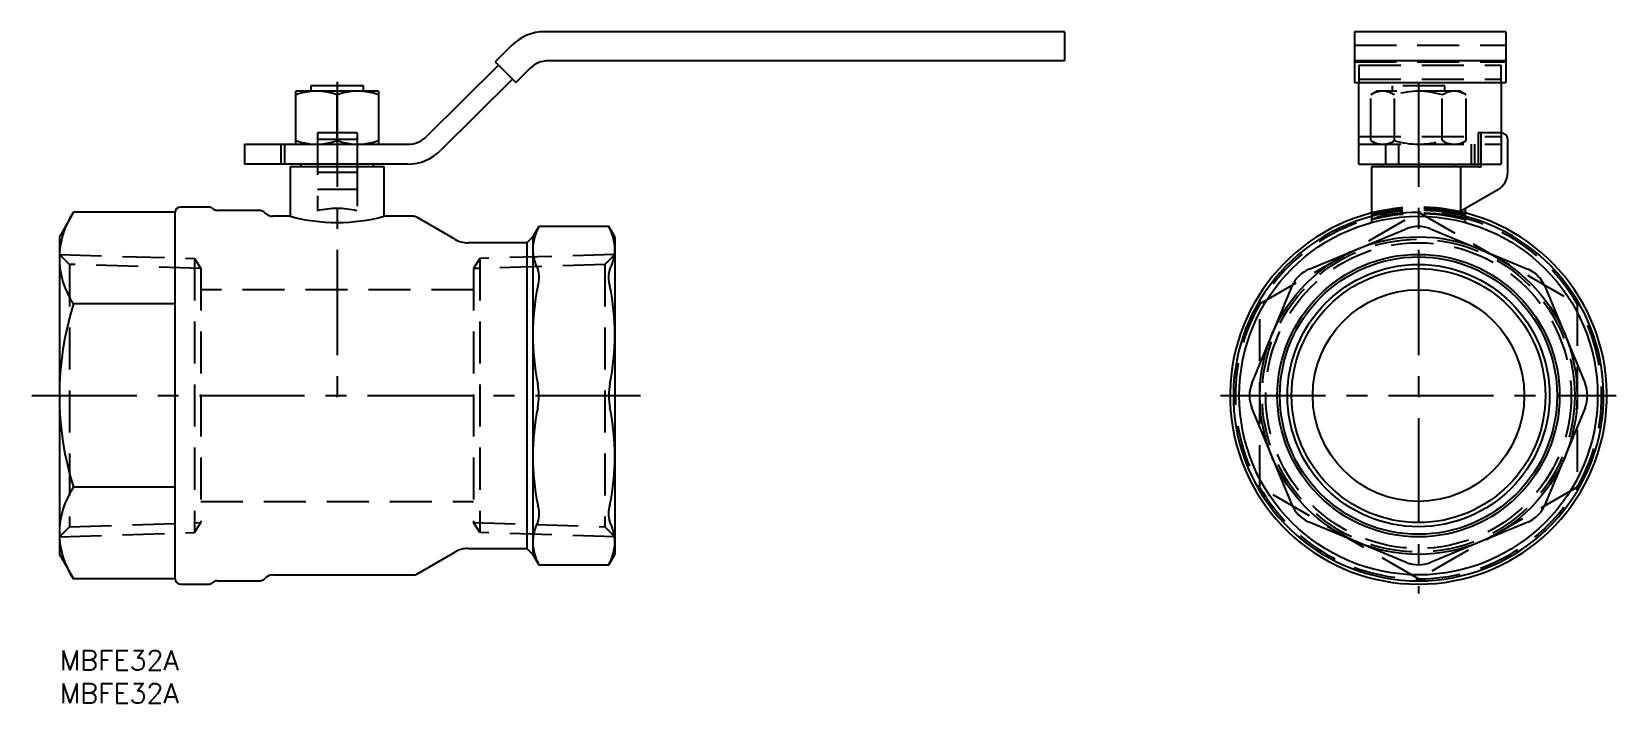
# Model space of a CAD drawing. Extents: x -4 to 235, y -8 to 94.
import ezdxf

# ---------------------------------------------------------------- set-up
doc = ezdxf.new("R2010")
doc.units = 0
doc.header["$LTSCALE"] = 0.5
doc.linetypes.add('CENTER', pattern=[50.8, 31.75, -6.35, 6.35, -6.35])
doc.linetypes.add('DASHED', pattern=[19.05, 12.7, -6.35])
for name, color, linetype in [('MSM_CENTER', 1, 'CENTER'), ('MSM_CONTINUOUS', 7, 'CONTINUOUS'), ('MSM_DASHED', 4, 'DASHED'), ('MSM_NARROW', 5, 'CONTINUOUS'), ('MSM_PART_NUMBER', 7, 'CONTINUOUS')]:
    doc.layers.add(name, color=color, linetype=linetype)
doc.styles.get("Standard").update_dxf_attribs({"font": 'txt.shx', "height": 3, "bigfont": 'bigfont.shx'})

msp = doc.modelspace()

# ---------------------------------------------------------------- linework, layer by layer
at = {"layer": 'MSM_CENTER'}
for p, q in [((41.96, 85.91), (41.96, 36.77)), ((205.51, 85.91), (205.51, 8.58)), ((-4.24, 38.5), (88.16, 38.5)), ((175.58, 38.5), (235.43, 38.5))]:
    msp.add_line(p, q, dxfattribs=at)
at = {"layer": 'MSM_CONTINUOUS'}
for p, q in [((151.96, 93.5), (73.33, 93.5)), ((151.96, 93.5), (151.96, 89.1)), ((218.71, 93.5), (195.81, 93.5)), ((195.81, 93.5), (195.81, 85.83)), ((218.71, 93.5), (218.71, 85.83)), ((68.4, 91.47), (65.86, 88.95)), ((65.86, 88.95), (68.96, 85.83)), ((151.96, 89.1), (73.91, 89.1)), ((218.71, 89.1), (195.81, 89.1)), ((66.36, 88.45), (55.49, 77.66)), ((68.47, 86.32), (57.6, 75.53)), ((68.96, 85.83), (71.09, 87.94)), ((48.21, 84.5), (35.71, 84.5)), ((35.71, 76.5), (35.71, 84.5)), ((37.96, 85.3), (37.96, 84.5)), ((45.96, 85.3), (37.96, 85.3)), ((41.96, 77.06), (41.96, 83.94)), ((45.96, 84.5), (45.96, 85.3)), ((48.21, 84.5), (48.21, 76.5)), ((195.81, 85.83), (218.71, 85.83)), ((196.51, 73.5), (196.51, 85.83)), ((218.01, 85.83), (218.01, 73.5)), ((219.01, 72.23), (219.01, 77.2)), ((27.96, 76.5), (27.96, 73.5)), ((27.96, 76.5), (52.67, 76.5)), ((52.67, 73.5), (27.96, 73.5)), ((34.86, 73.1), (34.86, 65.59)), ((49.06, 73.1), (34.86, 73.1)), ((36.46, 73.5), (36.46, 73.1)), ((47.46, 73.1), (47.46, 73.5)), ((49.06, 65.6), (49.06, 73.1)), ((196.51, 73.5), (218.01, 73.5)), ((214.52, 73.1), (198.41, 73.1)), ((198.41, 73.1), (198.41, 64.65)), ((200.01, 73.5), (200.01, 73.1)), ((211.01, 73.1), (211.01, 73.5)), ((211.94, 66.42), (211.94, 73.1)), ((214.52, 73.5), (214.52, 73.1)), ((211.94, 66.42), (217.51, 69.63)), ((2.1, 66.21), (-0.04, 62.5)), ((17.46, 66.21), (2.1, 66.21)), ((17.46, 10.79), (17.46, 66.21)), ((22.47, 67), (18.26, 67)), ((30.07, 66.5), (23.8, 66.5)), ((31.19, 66), (31.09, 66.1)), ((34.88, 65.6), (32.21, 65.6)), ((53.49, 65.6), (49.04, 65.6)), ((59.76, 62.14), (53.99, 65.47)), ((212.61, 64.65), (212.61, 66.8)), ((-0.04, 62.5), (-0.04, 14.5)), ((71.56, 62.5), (70.66, 61.6)), ((72.47, 64.08), (71.56, 62.5)), ((71.56, 62.5), (71.56, 14.5)), ((72.47, 64.08), (72.3, 63.72)), ((83.05, 64.08), (72.46, 64.08)), ((83.21, 63.72), (83.04, 64.08)), ((83.96, 62.5), (83.04, 64.08)), ((83.96, 62.5), (83.96, 14.5)), ((188.97, 57.63), (203.67, 63.72)), ((207.34, 63.72), (222.04, 57.63)), ((70.66, 61.6), (61.76, 61.6)), ((70.66, 61.6), (70.66, 15.4)), ((180.29, 40.34), (186.38, 55.03)), ((224.64, 55.03), (230.72, 40.34)), ((17.46, 52.36), (2.1, 52.36)), ((186.38, 21.97), (180.29, 36.66)), ((230.72, 36.66), (224.64, 21.97)), ((17.46, 24.64), (2.1, 24.64)), ((203.67, 13.28), (188.97, 19.37)), ((222.04, 19.37), (207.34, 13.28)), ((-0.04, 14.5), (2.1, 10.79)), ((53.99, 11.53), (59.76, 14.86)), ((61.76, 15.4), (70.66, 15.4)), ((70.66, 15.4), (71.56, 14.5)), ((71.56, 14.5), (72.47, 12.92)), ((83.04, 12.92), (83.96, 14.5)), ((72.3, 13.28), (72.47, 12.92)), ((72.46, 12.92), (83.05, 12.92)), ((83.04, 12.92), (83.21, 13.28)), ((17.46, 10.79), (2.1, 10.79)), ((18.26, 10), (22.47, 10)), ((23.8, 10.5), (30.07, 10.5)), ((31.09, 10.9), (31.19, 11)), ((32.21, 11.4), (53.49, 11.4))]:
    msp.add_line(p, q, dxfattribs=at)
for radius in [27.1, 24, 21.35, 19.82, 19.2, 16]:
    msp.add_circle((205.51, 38.5), radius, dxfattribs=at)
for centre, radius, start, end in [((73.33, 86.5), 7, 90, 134.8), ((73.91, 85.1), 4, 90, 134.8), ((38.83, 75.56), 8.95, 69.5633, 110.4367), ((45.08, 75.56), 8.95, 69.5633, 110.4367), ((38.83, 85.44), 8.95, 249.5633, 290.4367), ((45.08, 85.44), 8.95, 249.5633, 290.4367), ((52.67, 80.5), 4, 270, 314.8), ((218.01, 77.2), 1, 0, 90), ((52.67, 80.5), 7, 270, 314.8), ((216.01, 72.23), 3, 300, 0), ((12.22, 59.28), 12.27, 145.6158, 214.3842), ((18.26, 66.2), 0.8, 90, 180), ((22.47, 66), 1, 48.5904, 90), ((23.8, 67.5), 1, 228.5904, 270), ((30.07, 65), 1.5, 47.1, 90), ((32.21, 67.1), 1.5, 227.1, 270), ((41.96, 91.85), 27.19, 254.8651, 285.1349), ((53.49, 64.6), 1, 60, 90), ((205.51, 38.5), 28.5, 104.4256, 75.5744), ((205.51, 38.5), 28, 104.689, 75.311), ((79.1, 60.45), 7.55, 154.3421, 178.292), ((76.41, 60.45), 7.55, 1.708, 25.6579), ((205.51, 59.1), 4.97, 68.3218, 111.6782), ((61.76, 65.6), 4, 240, 270), ((78.72, 60.81), 7.17, 181.0606, 206.3053), ((76.79, 60.81), 7.17, 333.6947, 358.9394), ((68.42, 56.33), 4.09, 341.4734, 18.5266), ((87.09, 56.33), 4.09, 161.4734, 198.5266), ((190.94, 53.06), 4.97, 113.3303, 156.6697), ((220.07, 53.06), 4.97, 23.3303, 66.6697), ((111.83, 47.33), 40.28, 168.982, 179.5011), ((43.68, 47.33), 40.28, 0.4989, 11.018), ((45.81, 38.5), 45.86, 162.412, 197.588), ((110.8, 47.93), 39.25, 180.3602, 191.1567), ((44.71, 47.93), 39.25, 348.8433, 359.6398), ((62.21, 38.5), 10.25, 349.6748, 10.3252), ((93.3, 38.5), 10.25, 169.6748, 190.3252), ((184.91, 38.5), 4.97, 158.3218, 201.6782), ((226.1, 38.5), 4.97, 338.3218, 21.6782), ((110.8, 29.07), 39.25, 168.8433, 179.6398), ((44.71, 29.07), 39.25, 0.3602, 11.1567), ((111.83, 29.67), 40.28, 180.4989, 191.018), ((43.68, 29.67), 40.28, 348.982, 359.5011), ((12.22, 17.72), 12.27, 145.6158, 214.3842), ((68.42, 20.67), 4.09, 341.4734, 18.5266), ((87.09, 20.67), 4.09, 161.4734, 198.5266), ((190.94, 23.94), 4.97, 203.3303, 246.6697), ((220.07, 23.94), 4.97, 293.3303, 336.6697), ((78.72, 16.19), 7.17, 153.6947, 178.9394), ((76.79, 16.19), 7.17, 1.0606, 26.3053), ((61.76, 11.4), 4, 90, 120), ((79.1, 16.55), 7.55, 181.708, 205.6579), ((76.41, 16.55), 7.55, 334.3421, 358.292), ((205.51, 17.9), 4.97, 248.3218, 291.6782), ((18.26, 10.8), 0.8, 180, 270), ((22.47, 11), 1, 270, 311.4096), ((23.8, 9.5), 1, 90, 131.4096), ((30.07, 12), 1.5, 270, 312.9), ((32.21, 9.9), 1.5, 90, 132.9), ((53.49, 12.4), 1, 270, 300)]:
    msp.add_arc(centre, radius, start, end, dxfattribs=at)
at = {"layer": 'MSM_DASHED'}
for p, q in [((195.81, 91.47), (218.71, 91.47)), ((195.81, 88.95), (218.71, 88.95)), ((196.51, 88.45), (218.01, 88.45)), ((196.51, 88.45), (196.51, 85.83)), ((196.51, 86.32), (218.01, 86.32)), ((218.01, 85.83), (218.01, 88.45)), ((199.26, 84.5), (198.29, 83.94)), ((198.29, 77.06), (198.29, 83.94)), ((211.76, 84.5), (199.26, 84.5)), ((209.51, 85.3), (201.51, 85.3)), ((201.51, 85.3), (201.51, 84.5)), ((201.9, 77.06), (201.9, 83.94)), ((209.11, 77.06), (209.11, 83.94)), ((209.51, 84.5), (209.51, 85.3)), ((212.72, 83.94), (211.76, 84.5)), ((212.72, 77.06), (212.72, 83.94)), ((38.96, 78.2), (38.96, 66.42)), ((44.96, 78.2), (38.96, 78.2)), ((44.96, 77.2), (38.96, 77.2)), ((44.96, 78.2), (44.96, 76.5)), ((196.51, 77.66), (218.01, 77.66)), ((198.29, 77.06), (199.26, 76.5)), ((211.76, 76.5), (212.72, 77.06)), ((218.01, 78.2), (214.52, 78.2)), ((214.52, 78.2), (214.52, 73.5)), ((215.01, 73.1), (215.01, 78.2)), ((33.46, 76.5), (33.46, 73.5)), ((34, 76.5), (34, 73.5)), ((44.96, 76.5), (44.96, 73.5)), ((196.51, 76.5), (218.01, 76.5)), ((200.51, 76.5), (200.51, 73.5)), ((202.51, 76.5), (202.51, 73.5)), ((213.46, 76.5), (213.46, 73.5)), ((214.01, 73.5), (214.01, 76.5)), ((44.96, 72.23), (38.96, 72.23)), ((44.96, 73.5), (44.96, 66.42)), ((214.52, 73.1), (215.01, 73.1)), ((44.96, 69.63), (38.96, 69.63)), ((181.51, 52.36), (205.51, 66.21)), ((205.51, 66.21), (229.51, 52.36)), ((1.48, 58.32), (-0.04, 59.85)), ((-0.04, 59.85), (20.36, 59.21)), ((21.36, 57.7), (1.48, 58.32)), ((1.48, 58.32), (1.48, 18.68)), ((20.36, 59.21), (20.36, 17.79)), ((20.36, 59.21), (21.36, 57.7)), ((21.36, 57.7), (21.36, 19.3)), ((63.56, 59.21), (62.56, 57.7)), ((82.43, 58.32), (62.56, 57.7)), ((62.56, 57.7), (62.56, 19.3)), ((83.96, 59.85), (63.56, 59.21)), ((63.56, 59.21), (63.56, 17.79)), ((83.96, 59.85), (82.43, 58.32)), ((82.43, 58.32), (82.43, 18.68)), ((62.56, 54.5), (21.36, 54.5)), ((181.51, 24.64), (181.51, 52.36)), ((229.51, 52.36), (229.51, 24.64)), ((205.51, 10.79), (181.51, 24.64)), ((229.51, 24.64), (205.51, 10.79)), ((21.36, 22.5), (62.56, 22.5)), ((1.48, 18.68), (21.36, 19.3)), ((20.36, 17.79), (21.36, 19.3)), ((62.56, 19.3), (82.43, 18.68)), ((63.56, 17.79), (62.56, 19.3)), ((-0.04, 17.15), (1.48, 18.68)), ((-0.04, 17.15), (20.36, 17.79)), ((83.96, 17.15), (63.56, 17.79)), ((82.43, 18.68), (83.96, 17.15))]:
    msp.add_line(p, q, dxfattribs=at)
for radius in [23.64, 23.1]:
    msp.add_circle((205.51, 38.5), radius, dxfattribs=at)
for centre, radius, start, end in [((200.09, 81.31), 3.19, 55.6158, 124.3842), ((205.51, 72.56), 11.94, 72.412, 107.588), ((210.92, 81.31), 3.19, 55.6158, 124.3842), ((200.09, 79.69), 3.19, 235.6158, 304.3842), ((205.51, 88.44), 11.94, 252.412, 287.588), ((210.92, 79.69), 3.19, 235.6158, 304.3842), ((41.96, 54.89), 11.91, 75.4152, 104.5848), ((205.51, 38.5), 27.7, 90.0459, 149.9541), ((205.51, 38.5), 28.5, 75.5744, 104.4256), ((205.51, 38.5), 28.25, 75.4439, 104.5561), ((205.51, 38.5), 28, 75.311, 104.689), ((205.51, 38.5), 27.6, 75.0926, 104.9074), ((205.51, 38.5), 27.5, 75.0385, 104.9615), ((205.51, 38.5), 27.7, 30.0459, 89.9541), ((205.51, 38.5), 27.7, 150.0459, 209.9541), ((205.51, 38.5), 27.7, 330.0459, 29.9541), ((205.51, 38.5), 27.7, 210.0459, 269.9541), ((205.51, 38.5), 27.7, 270.0459, 329.9541)]:
    msp.add_arc(centre, radius, start, end, dxfattribs=at)
at = {"layer": 'MSM_NARROW'}
msp.add_circle((205.51, 38.5), 20.96, dxfattribs=at)

# ---------------------------------------------------------------- texts
at = {"layer": 'MSM_PART_NUMBER'}
for p in [(0, -3), (0, -8)]:
    msp.add_text('MBFE32A', height=3, dxfattribs=at).set_placement(p)

doc.saveas('drawing.dxf')
